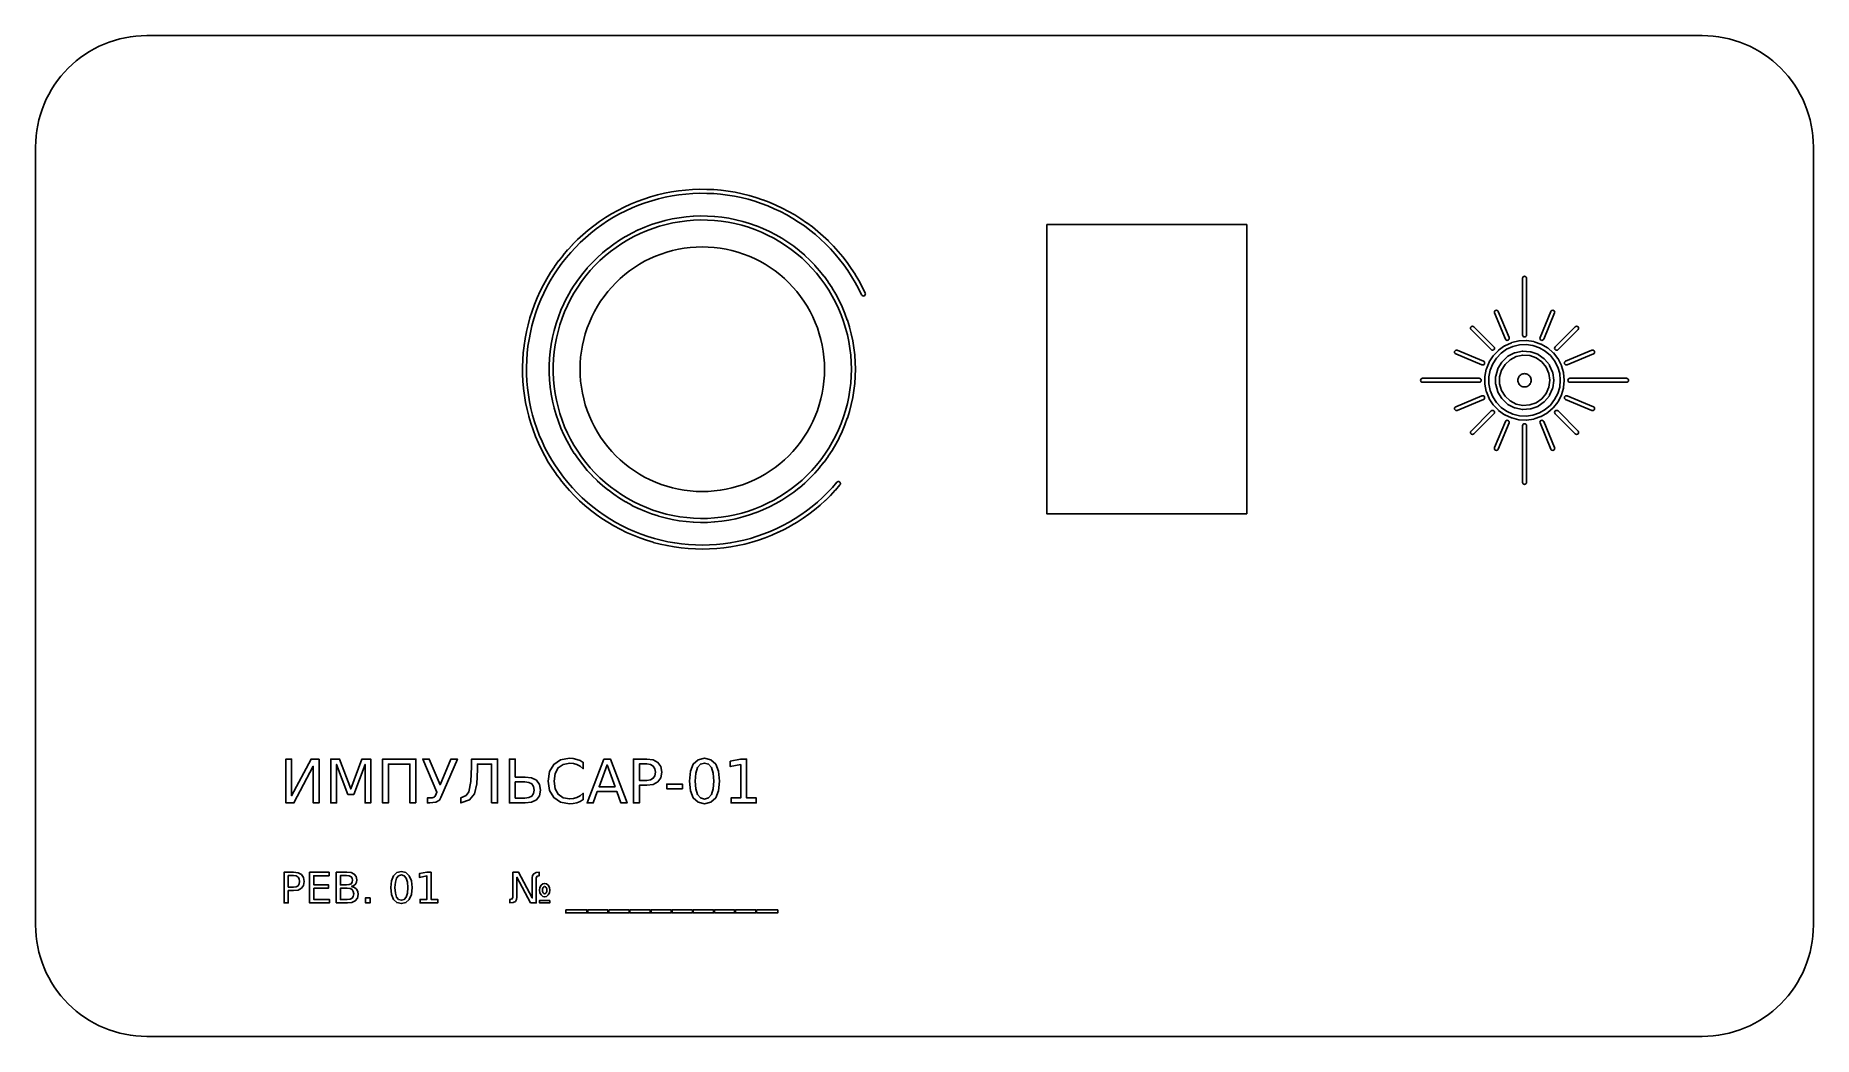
# Model space of a CAD drawing. Header units: millimetres. Extents: x -40 to 40, y -22.5 to 22.5.
import ezdxf

# ---------------------------------------------------------------- set-up
doc = ezdxf.new("R2010")
doc.units = ezdxf.units.MM
for name, color, linetype in [('CUT_INNER', 1, 'Continuous'), ('CUT_OUTER', 1, 'Continuous'), ('ENGRAVE_FILL', 5, 'Continuous'), ('ENGRAVE_LINES', 4, 'Continuous')]:
    doc.layers.add(name, color=color, linetype=linetype)

msp = doc.modelspace()

# ---------------------------------------------------------------- linework, layer by layer
at = {"layer": 'CUT_INNER'}
for points in [[(5.5, 14), (5.5, 1), (14.5, 1), (14.5, 14)], [(-10.539, 2.026), (-10.27, 2.007), (-10, 2), (-9.73, 2.007), (-9.461, 2.026), (-9.193, 2.06), (-8.927, 2.106), (-8.664, 2.165), (-8.403, 2.237), (-8.147, 2.321), (-7.895, 2.419), (-7.648, 2.528), (-7.407, 2.649), (-7.172, 2.782), (-6.944, 2.927), (-6.724, 3.082), (-6.511, 3.248), (-6.306, 3.425), (-6.111, 3.611), (-5.925, 3.806), (-5.748, 4.011), (-5.582, 4.224), (-5.427, 4.444), (-5.282, 4.672), (-5.149, 4.907), (-5.028, 5.148), (-4.919, 5.395), (-4.822, 5.647), (-4.737, 5.903), (-4.665, 6.164), (-4.606, 6.427), (-4.56, 6.693), (-4.526, 6.961), (-4.507, 7.23), (-4.5, 7.5), (-4.507, 7.77), (-4.526, 8.039), (-4.56, 8.307), (-4.606, 8.573), (-4.665, 8.836), (-4.737, 9.097), (-4.822, 9.353), (-4.919, 9.605), (-5.028, 9.852), (-5.149, 10.093), (-5.282, 10.328), (-5.427, 10.556), (-5.582, 10.776), (-5.748, 10.989), (-5.925, 11.194), (-6.111, 11.389), (-6.306, 11.575), (-6.511, 11.752), (-6.724, 11.918), (-6.944, 12.073), (-7.172, 12.217), (-7.407, 12.351), (-7.648, 12.472), (-7.895, 12.581), (-8.147, 12.678), (-8.403, 12.763), (-8.664, 12.835), (-8.927, 12.894), (-9.193, 12.941), (-9.461, 12.973), (-9.73, 12.993), (-10, 13), (-10.27, 12.993), (-10.539, 12.973), (-10.807, 12.941), (-11.073, 12.894), (-11.336, 12.835), (-11.597, 12.763), (-11.853, 12.678), (-12.105, 12.581), (-12.351, 12.472), (-12.593, 12.351), (-12.828, 12.217), (-13.056, 12.073), (-13.276, 11.918), (-13.489, 11.752), (-13.694, 11.575), (-13.889, 11.389), (-14.075, 11.194), (-14.252, 10.989), (-14.418, 10.776), (-14.573, 10.556), (-14.717, 10.328), (-14.851, 10.093), (-14.972, 9.852), (-15.081, 9.605), (-15.178, 9.353), (-15.263, 9.097), (-15.335, 8.836), (-15.394, 8.573), (-15.441, 8.307), (-15.473, 8.039), (-15.493, 7.77), (-15.5, 7.5), (-15.493, 7.23), (-15.473, 6.961), (-15.441, 6.693), (-15.394, 6.427), (-15.335, 6.164), (-15.263, 5.903), (-15.178, 5.647), (-15.081, 5.395), (-14.972, 5.148), (-14.851, 4.907), (-14.717, 4.672), (-14.573, 4.444), (-14.418, 4.224), (-14.252, 4.011), (-14.075, 3.806), (-13.889, 3.611), (-13.694, 3.425), (-13.489, 3.248), (-13.276, 3.082), (-13.056, 2.927), (-12.828, 2.782), (-12.593, 2.649), (-12.351, 2.528), (-12.105, 2.419), (-11.853, 2.321), (-11.597, 2.237), (-11.336, 2.165), (-11.073, 2.106), (-10.807, 2.06)]]:
    msp.add_lwpolyline(points, close=True, dxfattribs=at)
at = {"layer": 'CUT_OUTER'}
msp.add_lwpolyline([(35.49, -22.476), (35.245, -22.494), (35, -22.5), (-35, -22.5), (-35.245, -22.494), (-35.49, -22.476), (-35.734, -22.446), (-35.975, -22.404), (-36.215, -22.35), (-36.451, -22.285), (-36.684, -22.208), (-36.913, -22.119), (-37.138, -22.02), (-37.357, -21.91), (-37.571, -21.789), (-37.778, -21.657), (-37.978, -21.516), (-38.172, -21.365), (-38.358, -21.205), (-38.535, -21.035), (-38.705, -20.858), (-38.865, -20.672), (-39.016, -20.479), (-39.157, -20.278), (-39.289, -20.07), (-39.41, -19.857), (-39.52, -19.638), (-39.619, -19.413), (-39.708, -19.184), (-39.785, -18.951), (-39.85, -18.715), (-39.904, -18.475), (-39.946, -18.234), (-39.976, -17.99), (-39.994, -17.745), (-40, -17.5), (-40, 17.5), (-39.994, 17.745), (-39.976, 17.99), (-39.946, 18.234), (-39.904, 18.475), (-39.85, 18.715), (-39.785, 18.951), (-39.708, 19.184), (-39.619, 19.413), (-39.52, 19.638), (-39.41, 19.857), (-39.289, 20.07), (-39.157, 20.278), (-39.016, 20.479), (-38.865, 20.672), (-38.705, 20.858), (-38.535, 21.035), (-38.358, 21.205), (-38.172, 21.365), (-37.978, 21.516), (-37.778, 21.657), (-37.571, 21.789), (-37.357, 21.91), (-37.138, 22.02), (-36.913, 22.119), (-36.684, 22.208), (-36.451, 22.285), (-36.215, 22.35), (-35.975, 22.404), (-35.734, 22.446), (-35.49, 22.476), (-35.245, 22.494), (-35, 22.5), (35, 22.5), (35.245, 22.494), (35.49, 22.476), (35.734, 22.446), (35.975, 22.404), (36.215, 22.35), (36.451, 22.285), (36.684, 22.208), (36.913, 22.119), (37.138, 22.02), (37.357, 21.91), (37.571, 21.789), (37.778, 21.657), (37.978, 21.516), (38.172, 21.365), (38.358, 21.205), (38.535, 21.035), (38.705, 20.858), (38.865, 20.672), (39.016, 20.479), (39.157, 20.278), (39.289, 20.07), (39.41, 19.857), (39.52, 19.638), (39.619, 19.413), (39.708, 19.184), (39.785, 18.951), (39.85, 18.715), (39.904, 18.475), (39.946, 18.234), (39.976, 17.99), (39.994, 17.745), (40, 17.5), (40, -17.5), (39.994, -17.745), (39.976, -17.99), (39.946, -18.234), (39.904, -18.475), (39.85, -18.715), (39.785, -18.951), (39.708, -19.184), (39.619, -19.413), (39.52, -19.638), (39.41, -19.857), (39.289, -20.07), (39.157, -20.278), (39.016, -20.479), (38.865, -20.672), (38.705, -20.858), (38.535, -21.035), (38.358, -21.205), (38.172, -21.365), (37.978, -21.516), (37.778, -21.657), (37.571, -21.789), (37.357, -21.91), (37.138, -22.02), (36.913, -22.119), (36.684, -22.208), (36.451, -22.285), (36.215, -22.35), (35.975, -22.404), (35.734, -22.446)], close=True, dxfattribs=at)
at = {"layer": 'ENGRAVE_FILL'}
for points in [[(-27.245, -10.032), (-27.245, -12), (-27.504, -12), (-27.504, -10.353), (-28.376, -12), (-28.735, -12), (-28.735, -10.032), (-28.476, -10.032), (-28.476, -11.678), (-27.604, -10.032)], [(-25.949, -11.622), (-26.457, -10.272), (-26.457, -12), (-26.715, -12), (-26.715, -10.032), (-26.318, -10.032), (-25.816, -11.371), (-25.311, -10.032), (-24.914, -10.032), (-24.914, -12), (-25.174, -12), (-25.174, -10.272), (-25.682, -11.622)], [(-22.886, -12), (-23.152, -12), (-23.152, -10.256), (-24.12, -10.256), (-24.12, -12), (-24.386, -12), (-24.386, -10.032), (-22.886, -10.032)], [(-22.063, -11.74), (-22.029, -11.71), (-22.002, -11.662), (-21.943, -11.523), (-22.574, -10.032), (-22.288, -10.032), (-21.799, -11.187), (-21.307, -10.032), (-21.021, -10.032), (-21.757, -11.761), (-21.788, -11.823), (-21.827, -11.877), (-21.988, -11.969), (-22.262, -12), (-22.364, -12), (-22.364, -11.776), (-22.28, -11.776), (-22.148, -11.767)], [(-19.477, -12), (-19.477, -10.256), (-20.117, -10.256), (-20.117, -10.499), (-20.151, -11.145), (-20.251, -11.592), (-20.469, -11.861), (-20.864, -12), (-20.864, -11.776), (-20.629, -11.675), (-20.497, -11.498), (-20.411, -11.045), (-20.382, -10.367), (-20.382, -10.032), (-19.211, -10.032), (-19.211, -12)], [(-17.463, -11.857), (-17.68, -11.964), (-17.973, -12), (-18.68, -12), (-18.68, -10.032), (-18.414, -10.032), (-18.414, -10.841), (-17.973, -10.841), (-17.68, -10.877), (-17.463, -10.985), (-17.328, -11.166), (-17.284, -11.421), (-17.328, -11.676)], [(-16.615, -10.674), (-16.66, -11.018), (-16.615, -11.361), (-16.481, -11.613), (-16.262, -11.768), (-15.964, -11.819), (-15.798, -11.804), (-15.64, -11.757), (-15.493, -11.68), (-15.354, -11.57), (-15.354, -11.849), (-15.497, -11.932), (-15.65, -11.991), (-15.81, -12.027), (-15.98, -12.038), (-16.379, -11.97), (-16.684, -11.765), (-16.877, -11.441), (-16.941, -11.018), (-16.877, -10.594), (-16.684, -10.27), (-16.379, -10.065), (-15.98, -9.996), (-15.808, -10.008), (-15.647, -10.043), (-15.496, -10.101), (-15.354, -10.183), (-15.354, -10.464), (-15.493, -10.355), (-15.64, -10.277), (-15.798, -10.231), (-15.964, -10.215), (-16.262, -10.267), (-16.481, -10.421)], [(-14.435, -10.032), (-14.133, -10.032), (-13.383, -12), (-13.659, -12), (-13.839, -11.495), (-14.726, -11.495), (-14.905, -12), (-15.186, -12)], [(-13.922, -11.274), (-14.284, -10.294), (-14.646, -11.274)], [(-11.994, -11.06), (-12.204, -11.172), (-12.494, -11.209), (-12.829, -11.209), (-12.829, -12), (-13.095, -12), (-13.095, -10.032), (-12.494, -10.032), (-12.204, -10.069), (-11.994, -10.181), (-11.867, -10.366), (-11.824, -10.62), (-11.867, -10.875)], [(-12.131, -10.463), (-12.207, -10.347), (-12.329, -10.275), (-12.494, -10.25), (-12.829, -10.25), (-12.829, -10.99), (-12.494, -10.99), (-12.329, -10.966), (-12.207, -10.894), (-12.131, -10.777), (-12.105, -10.62)], [(-9.394, -11.777), (-9.608, -11.973), (-9.9, -12.038), (-10.191, -11.973), (-10.405, -11.777), (-10.536, -11.456), (-10.58, -11.018), (-10.536, -10.579), (-10.405, -10.258), (-10.191, -10.062), (-9.9, -9.996), (-9.608, -10.062), (-9.394, -10.258), (-9.263, -10.579), (-9.219, -11.018), (-9.263, -11.456)], [(-10.209, -11.625), (-10.08, -11.777), (-9.9, -11.827), (-9.719, -11.777), (-9.589, -11.625), (-9.511, -11.372), (-9.485, -11.018), (-9.511, -10.663), (-9.589, -10.41), (-9.719, -10.258), (-9.9, -10.207), (-10.08, -10.258), (-10.209, -10.41), (-10.287, -10.663), (-10.312, -11.018), (-10.287, -11.372)], [(-8.273, -10.032), (-8.006, -10.032), (-8.006, -11.776), (-7.571, -11.776), (-7.571, -12), (-8.705, -12), (-8.705, -11.776), (-8.27, -11.776), (-8.27, -10.274), (-8.743, -10.369), (-8.743, -10.126)], [(-17.669, -11.692), (-17.591, -11.58), (-17.564, -11.421), (-17.591, -11.261), (-17.669, -11.148), (-17.8, -11.082), (-17.986, -11.06), (-18.414, -11.06), (-18.414, -11.781), (-17.986, -11.781), (-17.8, -11.759)], [(-10.89, -11.368), (-11.6, -11.368), (-11.6, -11.152), (-10.89, -11.152)], [(-28.038, -15.839), (-28.186, -15.917), (-28.391, -15.943), (-28.626, -15.943), (-28.626, -16.5), (-28.814, -16.5), (-28.814, -15.115), (-28.391, -15.115), (-28.186, -15.141), (-28.038, -15.22), (-27.949, -15.35), (-27.919, -15.529), (-27.949, -15.709)], [(-27.48, -15.84), (-27.48, -16.342), (-26.775, -16.342), (-26.775, -16.5), (-27.668, -16.5), (-27.668, -15.115), (-26.792, -15.115), (-26.792, -15.273), (-27.48, -15.273), (-27.48, -15.683), (-26.821, -15.683), (-26.821, -15.84)], [(-26.467, -16.5), (-26.467, -15.115), (-25.988, -15.115), (-25.799, -15.137), (-25.658, -15.204), (-25.571, -15.312), (-25.542, -15.457), (-25.557, -15.571), (-25.602, -15.66), (-25.675, -15.72), (-25.776, -15.753), (-25.653, -15.799), (-25.561, -15.877), (-25.504, -15.983), (-25.485, -16.112), (-25.516, -16.277), (-25.611, -16.399), (-25.764, -16.475), (-25.97, -16.5)], [(-23.333, -15.136), (-23.183, -15.274), (-23.09, -15.5), (-23.06, -15.809), (-23.09, -16.117), (-23.183, -16.343), (-23.333, -16.481), (-23.539, -16.527), (-23.744, -16.481), (-23.894, -16.343), (-23.986, -16.117), (-24.017, -15.809), (-23.986, -15.5), (-23.894, -15.274), (-23.744, -15.136), (-23.539, -15.09)], [(-22.394, -15.115), (-22.206, -15.115), (-22.206, -16.342), (-21.9, -16.342), (-21.9, -16.5), (-22.698, -16.5), (-22.698, -16.342), (-22.392, -16.342), (-22.392, -15.285), (-22.725, -15.352), (-22.725, -15.182)], [(-17.723, -16.5), (-18.337, -15.341), (-18.337, -16.243), (-18.355, -16.349), (-18.41, -16.431), (-18.507, -16.483), (-18.655, -16.5), (-18.655, -16.342), (-18.553, -16.317), (-18.518, -16.243), (-18.518, -15.115), (-18.266, -15.115), (-17.652, -16.273), (-17.652, -15.372), (-17.634, -15.266), (-17.579, -15.184), (-17.481, -15.132), (-17.334, -15.115), (-17.334, -15.273), (-17.436, -15.298), (-17.47, -15.372), (-17.47, -16.5)], [(-28.188, -15.337), (-28.275, -15.286), (-28.391, -15.269), (-28.626, -15.269), (-28.626, -15.789), (-28.391, -15.789), (-28.275, -15.772), (-28.188, -15.722), (-28.135, -15.64), (-28.117, -15.529), (-28.135, -15.418)], [(-25.731, -15.478), (-25.748, -15.386), (-25.798, -15.321), (-25.883, -15.282), (-26.002, -15.269), (-26.28, -15.269), (-26.28, -15.686), (-26.002, -15.686), (-25.883, -15.673), (-25.798, -15.635), (-25.748, -15.57)], [(-25.682, -16.092), (-25.701, -15.979), (-25.755, -15.9), (-25.848, -15.854), (-25.979, -15.839), (-26.28, -15.839), (-26.28, -16.346), (-25.979, -16.346), (-25.848, -16.33), (-25.755, -16.283), (-25.701, -16.204)], [(-23.665, -15.274), (-23.756, -15.381), (-23.811, -15.559), (-23.829, -15.809), (-23.811, -16.058), (-23.756, -16.236), (-23.665, -16.343), (-23.539, -16.379), (-23.411, -16.343), (-23.32, -16.236), (-23.265, -16.058), (-23.247, -15.809), (-23.265, -15.559), (-23.32, -15.381), (-23.411, -15.274), (-23.539, -15.238)], [(-17.322, -15.923), (-17.305, -15.805), (-17.255, -15.706), (-17.181, -15.64), (-17.093, -15.618), (-17.004, -15.64), (-16.93, -15.706), (-16.88, -15.805), (-16.863, -15.923), (-16.88, -16.041), (-16.93, -16.14), (-17.004, -16.206), (-17.093, -16.228), (-17.181, -16.206), (-17.255, -16.14), (-17.305, -16.041)], [(-17.192, -15.923), (-17.185, -15.989), (-17.165, -16.043), (-17.134, -16.079), (-17.093, -16.091), (-17.051, -16.079), (-17.02, -16.043), (-17, -15.989), (-16.993, -15.923), (-17, -15.857), (-17.02, -15.803), (-17.051, -15.767), (-17.093, -15.755), (-17.134, -15.767), (-17.165, -15.803), (-17.185, -15.857)], [(-24.951, -16.264), (-24.951, -16.5), (-25.147, -16.5), (-25.147, -16.264)], [(-16.863, -16.386), (-16.863, -16.5), (-17.322, -16.5), (-17.322, -16.386)], [(-16.144, -16.816), (-15.194, -16.816), (-15.194, -16.948), (-16.144, -16.948)], [(-14.244, -16.816), (-14.244, -16.948), (-15.156, -16.948), (-15.156, -16.816)], [(-14.206, -16.816), (-13.294, -16.816), (-13.294, -16.948), (-14.206, -16.948)], [(-13.256, -16.948), (-13.256, -16.816), (-12.344, -16.816), (-12.344, -16.948)], [(-11.394, -16.948), (-12.306, -16.948), (-12.306, -16.816), (-11.394, -16.816)], [(-10.444, -16.816), (-10.444, -16.948), (-11.356, -16.948), (-11.356, -16.816)], [(-10.406, -16.816), (-9.494, -16.816), (-9.494, -16.948), (-10.406, -16.948)], [(-9.456, -16.948), (-9.456, -16.816), (-8.544, -16.816), (-8.544, -16.948)], [(-7.594, -16.948), (-8.506, -16.948), (-8.506, -16.816), (-7.594, -16.816)], [(-6.606, -16.816), (-6.606, -16.948), (-7.556, -16.948), (-7.556, -16.816)]]:
    msp.add_lwpolyline(points, close=True, dxfattribs=at)
at = {"layer": 'ENGRAVE_LINES'}
for points in [[(-4.911, 13.556), (-5.155, 13.753), (-5.407, 13.94), (-5.665, 14.116), (-5.931, 14.283), (-6.202, 14.439), (-6.48, 14.584), (-6.763, 14.717), (-7.052, 14.84), (-7.345, 14.951), (-7.642, 15.05), (-7.942, 15.138), (-8.247, 15.213), (-8.553, 15.277), (-8.862, 15.328), (-9.173, 15.367), (-9.485, 15.393), (-9.798, 15.407), (-10.112, 15.409), (-10.425, 15.399), (-10.737, 15.376), (-11.048, 15.34), (-11.358, 15.293), (-11.665, 15.233), (-11.97, 15.161), (-12.272, 15.077), (-12.57, 14.981), (-12.864, 14.873), (-13.154, 14.754), (-13.439, 14.623), (-13.718, 14.482), (-13.992, 14.329), (-14.259, 14.165), (-14.52, 13.992), (-14.773, 13.808), (-15.019, 13.614), (-15.257, 13.41), (-15.487, 13.197), (-15.708, 12.976), (-15.921, 12.745), (-16.124, 12.507), (-16.317, 12.26), (-16.501, 12.006), (-16.674, 11.746), (-16.837, 11.478), (-16.989, 11.204), (-17.13, 10.924), (-17.26, 10.639), (-17.379, 10.35), (-17.486, 10.055), (-17.581, 9.757), (-17.665, 9.455), (-17.736, 9.15), (-17.795, 8.842), (-17.842, 8.532), (-17.877, 8.221), (-17.899, 7.909), (-17.909, 7.596), (-17.907, 7.282), (-17.892, 6.969), (-17.865, 6.657), (-17.825, 6.347), (-17.774, 6.038), (-17.71, 5.731), (-17.634, 5.427), (-17.545, 5.126), (-17.446, 4.83), (-17.334, 4.537), (-17.211, 4.249), (-17.077, 3.966), (-16.931, 3.688), (-16.775, 3.417), (-16.608, 3.152), (-16.43, 2.894), (-16.243, 2.643), (-16.046, 2.399), (-15.839, 2.164), (-15.623, 1.937), (-15.398, 1.719), (-15.165, 1.509), (-14.924, 1.31), (-14.675, 1.119), (-14.419, 0.939), (-14.156, 0.77), (-13.886, 0.61), (-13.61, 0.462), (-13.328, 0.324), (-13.042, 0.198), (-12.75, 0.084), (-12.454, -0.02), (-12.155, -0.111), (-11.852, -0.19), (-11.546, -0.257), (-11.237, -0.313), (-10.927, -0.355), (-10.615, -0.386), (-10.303, -0.404), (-9.989, -0.41), (-9.676, -0.403), (-9.364, -0.384), (-9.052, -0.353), (-8.742, -0.309), (-8.433, -0.253), (-8.128, -0.185), (-7.825, -0.105), (-7.525, -0.013), (-7.23, 0.091), (-6.939, 0.206), (-6.652, 0.333), (-6.371, 0.472), (-6.096, 0.621), (-5.826, 0.781), (-5.564, 0.951), (-5.308, 1.132), (-5.059, 1.323), (-4.819, 1.523), (-4.586, 1.733), (-4.362, 1.952), (-4.147, 2.18), (-3.939, 2.417), (-3.912, 2.438), (-3.878, 2.447), (-3.843, 2.443), (-3.812, 2.425), (-3.791, 2.398), (-3.782, 2.364), (-3.786, 2.329), (-3.804, 2.298), (-4.012, 2.06), (-4.015, 2.057), (-4.232, 1.827), (-4.235, 1.825), (-4.462, 1.603), (-4.464, 1.601), (-4.699, 1.388), (-4.702, 1.386), (-4.945, 1.183), (-4.948, 1.181), (-5.2, 0.988), (-5.202, 0.986), (-5.461, 0.803), (-5.464, 0.801), (-5.73, 0.629), (-5.733, 0.627), (-6.005, 0.465), (-6.008, 0.463), (-6.287, 0.312), (-6.29, 0.311), (-6.574, 0.171), (-6.578, 0.17), (-6.867, 0.041), (-6.871, 0.04), (-7.165, -0.077), (-7.168, -0.078), (-7.467, -0.183), (-7.471, -0.184), (-7.774, -0.278), (-7.777, -0.279), (-8.083, -0.36), (-8.087, -0.36), (-8.396, -0.429), (-8.4, -0.43), (-8.711, -0.487), (-8.715, -0.487), (-9.028, -0.531), (-9.032, -0.532), (-9.347, -0.564), (-9.351, -0.564), (-9.667, -0.583), (-9.671, -0.583), (-9.987, -0.59), (-9.991, -0.59), (-10.308, -0.584), (-10.311, -0.584), (-10.628, -0.566), (-10.631, -0.565), (-10.946, -0.534), (-10.95, -0.534), (-11.264, -0.491), (-11.267, -0.49), (-11.579, -0.434), (-11.583, -0.434), (-11.892, -0.366), (-11.896, -0.365), (-12.202, -0.285), (-12.206, -0.284), (-12.509, -0.191), (-12.512, -0.19), (-12.811, -0.086), (-12.814, -0.085), (-13.109, 0.031), (-13.113, 0.033), (-13.403, 0.16), (-13.406, 0.162), (-13.691, 0.301), (-13.694, 0.302), (-13.973, 0.453), (-13.976, 0.454), (-14.249, 0.615), (-14.252, 0.617), (-14.518, 0.789), (-14.521, 0.791), (-14.78, 0.973), (-14.783, 0.975), (-15.035, 1.168), (-15.038, 1.17), (-15.282, 1.372), (-15.284, 1.374), (-15.52, 1.586), (-15.523, 1.588), (-15.75, 1.809), (-15.752, 1.812), (-15.971, 2.041), (-15.973, 2.044), (-16.182, 2.282), (-16.184, 2.285), (-16.384, 2.531), (-16.386, 2.534), (-16.576, 2.787), (-16.578, 2.79), (-16.757, 3.051), (-16.759, 3.054), (-16.928, 3.323), (-16.93, 3.326), (-17.088, 3.6), (-17.09, 3.603), (-17.237, 3.884), (-17.238, 3.887), (-17.374, 4.173), (-17.376, 4.176), (-17.5, 4.468), (-17.502, 4.471), (-17.614, 4.767), (-17.616, 4.77), (-17.717, 5.071), (-17.718, 5.074), (-17.807, 5.378), (-17.808, 5.382), (-17.885, 5.689), (-17.885, 5.692), (-17.95, 6.003), (-17.951, 6.006), (-18.003, 6.319), (-18.004, 6.322), (-18.044, 6.636), (-18.044, 6.64), (-18.072, 6.956), (-18.072, 6.959), (-18.087, 7.276), (-18.087, 7.279), (-18.089, 7.596), (-18.089, 7.6), (-18.079, 7.916), (-18.079, 7.92), (-18.056, 8.236), (-18.056, 8.239), (-18.021, 8.554), (-18.021, 8.558), (-17.973, 8.871), (-17.972, 8.874), (-17.912, 9.186), (-17.912, 9.189), (-17.839, 9.498), (-17.839, 9.501), (-17.754, 9.806), (-17.753, 9.81), (-17.657, 10.112), (-17.656, 10.115), (-17.547, 10.413), (-17.546, 10.416), (-17.426, 10.709), (-17.425, 10.713), (-17.293, 11.001), (-17.292, 11.004), (-17.149, 11.287), (-17.147, 11.29), (-16.993, 11.567), (-16.992, 11.57), (-16.827, 11.841), (-16.825, 11.844), (-16.65, 12.108), (-16.648, 12.11), (-16.462, 12.367), (-16.46, 12.37), (-16.264, 12.619), (-16.262, 12.622), (-16.057, 12.863), (-16.054, 12.866), (-15.84, 13.099), (-15.837, 13.101), (-15.613, 13.326), (-15.611, 13.328), (-15.378, 13.543), (-15.376, 13.546), (-15.135, 13.752), (-15.132, 13.754), (-14.883, 13.95), (-14.88, 13.952), (-14.624, 14.138), (-14.621, 14.14), (-14.357, 14.316), (-14.354, 14.318), (-14.084, 14.483), (-14.081, 14.485), (-13.804, 14.64), (-13.801, 14.641), (-13.519, 14.785), (-13.515, 14.786), (-13.228, 14.918), (-13.224, 14.92), (-12.931, 15.04), (-12.928, 15.042), (-12.63, 15.15), (-12.627, 15.152), (-12.325, 15.249), (-12.322, 15.25), (-12.017, 15.335), (-12.013, 15.335), (-11.705, 15.408), (-11.702, 15.409), (-11.391, 15.47), (-11.387, 15.47), (-11.074, 15.518), (-11.07, 15.519), (-10.756, 15.555), (-10.752, 15.555), (-10.436, 15.578), (-10.432, 15.578), (-10.116, 15.589), (-10.112, 15.589), (-9.795, 15.587), (-9.792, 15.587), (-9.475, 15.573), (-9.472, 15.573), (-9.156, 15.546), (-9.153, 15.545), (-8.838, 15.506), (-8.835, 15.506), (-8.522, 15.454), (-8.519, 15.453), (-8.208, 15.389), (-8.205, 15.388), (-7.897, 15.312), (-7.894, 15.311), (-7.59, 15.223), (-7.586, 15.222), (-7.286, 15.121), (-7.282, 15.12), (-6.986, 15.008), (-6.983, 15.006), (-6.691, 14.882), (-6.688, 14.881), (-6.402, 14.746), (-6.398, 14.744), (-6.118, 14.597), (-6.114, 14.596), (-5.84, 14.438), (-5.836, 14.436), (-5.568, 14.268), (-5.565, 14.266), (-5.304, 14.087), (-5.301, 14.085), (-5.046, 13.896), (-5.044, 13.894), (-4.797, 13.695), (-4.794, 13.693), (-4.556, 13.484), (-4.553, 13.482), (-4.323, 13.264), (-4.321, 13.261), (-4.099, 13.035), (-4.097, 13.032), (-3.885, 12.797), (-3.883, 12.794), (-3.68, 12.55), (-3.678, 12.547), (-3.485, 12.296), (-3.483, 12.293), (-3.3, 12.034), (-3.298, 12.031), (-3.126, 11.766), (-3.124, 11.762), (-2.962, 11.49), (-2.961, 11.487), (-2.81, 11.208), (-2.808, 11.205), (-2.669, 10.921), (-2.66, 10.887), (-2.664, 10.852), (-2.682, 10.821), (-2.71, 10.8), (-2.744, 10.791), (-2.779, 10.796), (-2.809, 10.813), (-2.83, 10.841), (-2.969, 11.124), (-3.118, 11.4), (-3.278, 11.669), (-3.448, 11.932), (-3.629, 12.188), (-3.82, 12.437), (-4.02, 12.677), (-4.23, 12.91), (-4.448, 13.134), (-4.676, 13.35)], [(-3.295, 5.913), (-3.296, 5.909), (-3.376, 5.603), (-3.378, 5.599), (-3.472, 5.297), (-3.473, 5.293), (-3.581, 4.995), (-3.583, 4.992), (-3.705, 4.7), (-3.707, 4.696), (-3.842, 4.41), (-3.844, 4.406), (-3.992, 4.126), (-3.994, 4.123), (-4.156, 3.851), (-4.158, 3.847), (-4.332, 3.583), (-4.334, 3.579), (-4.52, 3.323), (-4.523, 3.32), (-4.721, 3.073), (-4.723, 3.07), (-4.932, 2.832), (-4.935, 2.829), (-5.155, 2.601), (-5.158, 2.598), (-5.388, 2.381), (-5.391, 2.378), (-5.631, 2.172), (-5.635, 2.169), (-5.884, 1.975), (-5.887, 1.972), (-6.145, 1.789), (-6.149, 1.787), (-6.415, 1.616), (-6.419, 1.614), (-6.693, 1.456), (-6.697, 1.454), (-6.978, 1.308), (-6.982, 1.306), (-7.269, 1.174), (-7.273, 1.173), (-7.566, 1.054), (-7.57, 1.053), (-7.869, 0.948), (-7.873, 0.947), (-8.176, 0.856), (-8.18, 0.855), (-8.487, 0.778), (-8.491, 0.777), (-8.802, 0.715), (-8.806, 0.714), (-9.118, 0.667), (-9.123, 0.666), (-9.437, 0.633), (-9.442, 0.633), (-9.757, 0.614), (-9.762, 0.614), (-10.078, 0.61), (-10.082, 0.611), (-10.399, 0.622), (-10.403, 0.622), (-10.718, 0.648), (-10.722, 0.648), (-11.036, 0.688), (-11.04, 0.689), (-11.352, 0.744), (-11.356, 0.745), (-11.665, 0.814), (-11.669, 0.815), (-11.974, 0.899), (-11.978, 0.9), (-12.279, 0.998), (-12.283, 0.999), (-12.579, 1.111), (-12.583, 1.113), (-12.874, 1.238), (-12.877, 1.24), (-13.162, 1.378), (-13.166, 1.38), (-13.443, 1.532), (-13.447, 1.534), (-13.717, 1.699), (-13.721, 1.701), (-13.983, 1.878), (-13.986, 1.88), (-14.24, 2.069), (-14.244, 2.072), (-14.488, 2.272), (-14.491, 2.275), (-14.727, 2.487), (-14.73, 2.49), (-14.955, 2.712), (-14.958, 2.715), (-15.172, 2.948), (-15.175, 2.951), (-15.378, 3.194), (-15.381, 3.197), (-15.573, 3.448), (-15.575, 3.452), (-15.755, 3.712), (-15.758, 3.716), (-15.925, 3.984), (-15.927, 3.988), (-16.083, 4.264), (-16.084, 4.267), (-16.226, 4.55), (-16.228, 4.554), (-16.357, 4.843), (-16.359, 4.847), (-16.474, 5.142), (-16.475, 5.145), (-16.576, 5.445), (-16.578, 5.449), (-16.665, 5.753), (-16.666, 5.758), (-16.739, 6.065), (-16.74, 6.07), (-16.798, 6.381), (-16.799, 6.385), (-16.843, 6.698), (-16.844, 6.702), (-16.873, 7.017), (-16.873, 7.021), (-16.888, 7.338), (-16.888, 7.342), (-16.888, 7.658), (-16.888, 7.662), (-16.873, 7.979), (-16.873, 7.983), (-16.844, 8.298), (-16.843, 8.302), (-16.799, 8.615), (-16.798, 8.619), (-16.74, 8.93), (-16.739, 8.935), (-16.666, 9.242), (-16.665, 9.247), (-16.578, 9.551), (-16.576, 9.555), (-16.475, 9.855), (-16.474, 9.858), (-16.359, 10.153), (-16.357, 10.157), (-16.228, 10.446), (-16.226, 10.45), (-16.084, 10.733), (-16.083, 10.736), (-15.927, 11.012), (-15.925, 11.016), (-15.758, 11.284), (-15.755, 11.288), (-15.575, 11.548), (-15.573, 11.552), (-15.381, 11.803), (-15.378, 11.806), (-15.175, 12.049), (-15.172, 12.052), (-14.958, 12.285), (-14.955, 12.288), (-14.73, 12.51), (-14.727, 12.513), (-14.491, 12.725), (-14.488, 12.728), (-14.244, 12.928), (-14.24, 12.931), (-13.986, 13.12), (-13.983, 13.122), (-13.721, 13.299), (-13.717, 13.301), (-13.447, 13.466), (-13.443, 13.468), (-13.166, 13.62), (-13.162, 13.622), (-12.877, 13.76), (-12.874, 13.762), (-12.583, 13.887), (-12.579, 13.889), (-12.283, 14.001), (-12.279, 14.002), (-11.978, 14.1), (-11.974, 14.101), (-11.669, 14.185), (-11.665, 14.186), (-11.356, 14.255), (-11.352, 14.256), (-11.04, 14.311), (-11.036, 14.312), (-10.722, 14.352), (-10.718, 14.352), (-10.403, 14.378), (-10.399, 14.378), (-10.082, 14.389), (-10.078, 14.39), (-9.762, 14.386), (-9.757, 14.386), (-9.442, 14.367), (-9.437, 14.367), (-9.123, 14.334), (-9.118, 14.333), (-8.806, 14.286), (-8.802, 14.285), (-8.491, 14.223), (-8.487, 14.222), (-8.18, 14.145), (-8.176, 14.144), (-7.873, 14.053), (-7.869, 14.052), (-7.57, 13.947), (-7.566, 13.946), (-7.273, 13.827), (-7.269, 13.826), (-6.982, 13.694), (-6.978, 13.692), (-6.697, 13.546), (-6.693, 13.544), (-6.419, 13.386), (-6.415, 13.384), (-6.149, 13.213), (-6.145, 13.211), (-5.887, 13.028), (-5.884, 13.025), (-5.635, 12.831), (-5.631, 12.828), (-5.391, 12.622), (-5.388, 12.619), (-5.158, 12.402), (-5.155, 12.399), (-4.935, 12.171), (-4.932, 12.168), (-4.723, 11.93), (-4.721, 11.927), (-4.523, 11.68), (-4.52, 11.677), (-4.334, 11.421), (-4.332, 11.417), (-4.158, 11.153), (-4.156, 11.149), (-3.994, 10.877), (-3.992, 10.874), (-3.844, 10.594), (-3.842, 10.59), (-3.707, 10.304), (-3.705, 10.3), (-3.583, 10.008), (-3.581, 10.005), (-3.473, 9.707), (-3.472, 9.703), (-3.378, 9.401), (-3.376, 9.397), (-3.296, 9.091), (-3.295, 9.087), (-3.229, 8.777), (-3.229, 8.773), (-3.177, 8.461), (-3.177, 8.457), (-3.14, 8.143), (-3.14, 8.138), (-3.118, 7.823), (-3.117, 7.818), (-3.11, 7.502), (-3.11, 7.5), (-3.11, 7.498), (-3.117, 7.182), (-3.118, 7.177), (-3.14, 6.862), (-3.14, 6.857), (-3.177, 6.543), (-3.177, 6.539), (-3.229, 6.227), (-3.229, 6.223)], [(-4.15, 10.787), (-4.31, 11.056), (-4.481, 11.317), (-4.665, 11.569), (-4.86, 11.813), (-5.066, 12.048), (-5.283, 12.272), (-5.51, 12.486), (-5.747, 12.69), (-5.993, 12.882), (-6.248, 13.063), (-6.511, 13.231), (-6.781, 13.388), (-7.059, 13.531), (-7.342, 13.661), (-7.632, 13.778), (-7.927, 13.882), (-8.226, 13.971), (-8.529, 14.047), (-8.835, 14.108), (-9.144, 14.155), (-9.454, 14.188), (-9.766, 14.206), (-10.078, 14.21), (-10.39, 14.199), (-10.701, 14.173), (-11.011, 14.133), (-11.319, 14.079), (-11.623, 14.011), (-11.924, 13.928), (-12.221, 13.832), (-12.514, 13.721), (-12.8, 13.598), (-13.081, 13.461), (-13.355, 13.311), (-13.622, 13.149), (-13.881, 12.974), (-14.131, 12.788), (-14.373, 12.59), (-14.605, 12.381), (-14.827, 12.161), (-15.038, 11.932), (-15.239, 11.692), (-15.428, 11.444), (-15.606, 11.187), (-15.772, 10.922), (-15.925, 10.65), (-16.065, 10.371), (-16.192, 10.086), (-16.305, 9.795), (-16.405, 9.499), (-16.491, 9.199), (-16.563, 8.895), (-16.621, 8.588), (-16.665, 8.279), (-16.694, 7.968), (-16.708, 7.656), (-16.708, 7.344), (-16.694, 7.032), (-16.665, 6.721), (-16.621, 6.412), (-16.563, 6.105), (-16.491, 5.801), (-16.405, 5.501), (-16.305, 5.205), (-16.192, 4.914), (-16.065, 4.629), (-15.925, 4.35), (-15.772, 4.078), (-15.606, 3.813), (-15.428, 3.556), (-15.239, 3.308), (-15.038, 3.068), (-14.827, 2.839), (-14.605, 2.619), (-14.373, 2.41), (-14.131, 2.212), (-13.881, 2.026), (-13.622, 1.851), (-13.355, 1.689), (-13.081, 1.539), (-12.8, 1.402), (-12.514, 1.279), (-12.221, 1.168), (-11.924, 1.072), (-11.623, 0.989), (-11.319, 0.921), (-11.011, 0.867), (-10.701, 0.827), (-10.39, 0.801), (-10.078, 0.79), (-9.766, 0.794), (-9.454, 0.812), (-9.144, 0.845), (-8.835, 0.892), (-8.529, 0.953), (-8.226, 1.029), (-7.927, 1.118), (-7.632, 1.222), (-7.342, 1.339), (-7.059, 1.469), (-6.781, 1.612), (-6.511, 1.769), (-6.248, 1.937), (-5.993, 2.118), (-5.747, 2.31), (-5.51, 2.514), (-5.283, 2.728), (-5.066, 2.952), (-4.86, 3.187), (-4.665, 3.431), (-4.481, 3.683), (-4.31, 3.944), (-4.15, 4.213), (-4.004, 4.489), (-3.87, 4.771), (-3.75, 5.059), (-3.643, 5.352), (-3.55, 5.65), (-3.471, 5.953), (-3.406, 6.258), (-3.355, 6.566), (-3.319, 6.876), (-3.297, 7.188), (-3.29, 7.5), (-3.297, 7.812), (-3.319, 8.124), (-3.355, 8.434), (-3.406, 8.742), (-3.471, 9.047), (-3.55, 9.35), (-3.643, 9.648), (-3.75, 9.941), (-3.87, 10.229), (-4.004, 10.511)], [(27.083, 9.006), (27.064, 8.976), (27.034, 8.957), (27, 8.95), (26.966, 8.957), (26.936, 8.976), (26.917, 9.006), (26.91, 9.04), (26.91, 11.59), (26.917, 11.624), (26.936, 11.654), (26.966, 11.673), (27, 11.68), (27.034, 11.673), (27.064, 11.654), (27.083, 11.624), (27.09, 11.59), (27.09, 9.04)], [(26.283, 8.821), (26.254, 8.802), (26.219, 8.795), (26.185, 8.802), (26.156, 8.821), (26.136, 8.85), (25.648, 10.028), (25.641, 10.063), (25.648, 10.097), (25.668, 10.126), (25.697, 10.146), (25.731, 10.153), (25.766, 10.146), (25.795, 10.126), (25.815, 10.097), (26.302, 8.919), (26.309, 8.885), (26.302, 8.85)], [(27.781, 8.795), (27.746, 8.802), (27.717, 8.821), (27.698, 8.85), (27.691, 8.885), (27.698, 8.919), (28.185, 10.097), (28.205, 10.126), (28.234, 10.146), (28.269, 10.153), (28.303, 10.146), (28.332, 10.126), (28.352, 10.097), (28.359, 10.063), (28.352, 10.028), (27.864, 8.85), (27.844, 8.821), (27.815, 8.802)], [(25.641, 8.408), (25.621, 8.379), (25.592, 8.359), (25.558, 8.352), (25.523, 8.359), (25.494, 8.379), (24.592, 9.28), (24.573, 9.31), (24.566, 9.344), (24.573, 9.379), (24.592, 9.408), (24.621, 9.427), (24.656, 9.434), (24.69, 9.427), (24.72, 9.408), (25.621, 8.506), (25.641, 8.477), (25.648, 8.442)], [(28.408, 8.359), (28.379, 8.379), (28.359, 8.408), (28.352, 8.442), (28.359, 8.477), (28.379, 8.506), (29.28, 9.408), (29.31, 9.427), (29.344, 9.434), (29.379, 9.427), (29.408, 9.408), (29.427, 9.379), (29.434, 9.344), (29.427, 9.31), (29.408, 9.28), (28.506, 8.379), (28.477, 8.359), (28.442, 8.352)], [(25.179, 7.844), (25.198, 7.815), (25.205, 7.781), (25.198, 7.746), (25.179, 7.717), (25.15, 7.698), (25.115, 7.691), (25.081, 7.698), (23.903, 8.185), (23.874, 8.205), (23.854, 8.234), (23.847, 8.269), (23.854, 8.303), (23.874, 8.332), (23.903, 8.352), (23.937, 8.359), (23.972, 8.352), (25.15, 7.864)], [(28.031, 5.537), (27.751, 5.376), (27.736, 5.369), (27.43, 5.263), (27.414, 5.259), (27.094, 5.213), (27.077, 5.212), (26.754, 5.227), (26.737, 5.23), (26.423, 5.306), (26.407, 5.312), (26.113, 5.446), (26.098, 5.454), (25.835, 5.642), (25.822, 5.653), (25.599, 5.887), (25.588, 5.9), (25.413, 6.172), (25.405, 6.188), (25.285, 6.488), (25.28, 6.504), (25.219, 6.821), (25.218, 6.838), (25.218, 7.162), (25.219, 7.179), (25.28, 7.496), (25.285, 7.512), (25.405, 7.812), (25.413, 7.828), (25.588, 8.1), (25.599, 8.113), (25.822, 8.347), (25.835, 8.358), (26.098, 8.546), (26.113, 8.554), (26.407, 8.688), (26.423, 8.694), (26.737, 8.77), (26.754, 8.773), (27.077, 8.788), (27.094, 8.787), (27.414, 8.741), (27.43, 8.737), (27.736, 8.631), (27.751, 8.624), (28.031, 8.463), (28.045, 8.453), (28.289, 8.241), (28.301, 8.229), (28.501, 7.975), (28.51, 7.96), (28.658, 7.673), (28.665, 7.657), (28.756, 7.347), (28.759, 7.33), (28.79, 7.009), (28.79, 6.991), (28.759, 6.67), (28.756, 6.653), (28.665, 6.343), (28.658, 6.327), (28.51, 6.04), (28.501, 6.025), (28.301, 5.771), (28.289, 5.759), (28.045, 5.547)], [(26.474, 8.521), (26.195, 8.394), (25.946, 8.216), (25.735, 7.995), (25.569, 7.738), (25.456, 7.453), (25.398, 7.153), (25.398, 6.847), (25.456, 6.547), (25.569, 6.262), (25.735, 6.005), (25.946, 5.784), (26.195, 5.606), (26.474, 5.479), (26.771, 5.407), (27.077, 5.392), (27.379, 5.436), (27.669, 5.536), (27.934, 5.689), (28.165, 5.889), (28.354, 6.13), (28.494, 6.402), (28.581, 6.695), (28.61, 7), (28.581, 7.305), (28.494, 7.598), (28.354, 7.87), (28.165, 8.111), (27.934, 8.311), (27.669, 8.464), (27.379, 8.564), (27.077, 8.608), (26.771, 8.593)], [(26.898, 5.691), (26.572, 5.759), (26.549, 5.767), (26.253, 5.92), (26.233, 5.934), (25.989, 6.162), (25.974, 6.181), (25.8, 6.466), (25.791, 6.488), (25.701, 6.809), (25.697, 6.833), (25.697, 7.167), (25.701, 7.191), (25.791, 7.512), (25.8, 7.534), (25.974, 7.819), (25.989, 7.838), (26.233, 8.066), (26.253, 8.08), (26.549, 8.233), (26.572, 8.241), (26.898, 8.309), (26.923, 8.311), (27.255, 8.288), (27.279, 8.283), (27.593, 8.172), (27.615, 8.16), (27.887, 7.968), (27.905, 7.951), (28.116, 7.693), (28.128, 7.672), (28.261, 7.366), (28.268, 7.342), (28.313, 7.012), (28.313, 6.988), (28.268, 6.658), (28.261, 6.634), (28.128, 6.328), (28.116, 6.307), (27.905, 6.049), (27.887, 6.032), (27.615, 5.84), (27.593, 5.828), (27.279, 5.717), (27.255, 5.712), (26.923, 5.689)], [(25.877, 6.846), (25.961, 6.549), (26.121, 6.285), (26.347, 6.074), (26.621, 5.932), (26.923, 5.869), (27.231, 5.891), (27.521, 5.994), (27.773, 6.172), (27.968, 6.411), (28.091, 6.694), (28.133, 7), (28.091, 7.306), (27.968, 7.589), (27.773, 7.828), (27.521, 8.006), (27.231, 8.109), (26.923, 8.131), (26.621, 8.068), (26.347, 7.926), (26.121, 7.715), (25.961, 7.451), (25.877, 7.154)], [(28.885, 7.691), (28.85, 7.698), (28.821, 7.717), (28.802, 7.746), (28.795, 7.781), (28.802, 7.815), (28.821, 7.844), (28.85, 7.864), (30.028, 8.352), (30.063, 8.359), (30.097, 8.352), (30.126, 8.332), (30.146, 8.303), (30.153, 8.269), (30.146, 8.234), (30.126, 8.205), (30.097, 8.185), (28.919, 7.698)], [(27, 6.7), (26.961, 6.703), (26.922, 6.71), (26.885, 6.723), (26.85, 6.74), (26.817, 6.762), (26.788, 6.788), (26.762, 6.817), (26.74, 6.85), (26.723, 6.885), (26.71, 6.922), (26.703, 6.961), (26.7, 7), (26.703, 7.039), (26.71, 7.078), (26.723, 7.115), (26.74, 7.15), (26.762, 7.183), (26.788, 7.212), (26.817, 7.238), (26.85, 7.26), (26.885, 7.277), (26.922, 7.29), (26.961, 7.297), (27, 7.3), (27.039, 7.297), (27.078, 7.29), (27.115, 7.277), (27.15, 7.26), (27.183, 7.238), (27.212, 7.212), (27.238, 7.183), (27.26, 7.15), (27.277, 7.115), (27.29, 7.078), (27.297, 7.039), (27.3, 7), (27.297, 6.961), (27.29, 6.922), (27.277, 6.885), (27.26, 6.85), (27.238, 6.817), (27.212, 6.788), (27.183, 6.762), (27.15, 6.74), (27.115, 6.723), (27.078, 6.71), (27.039, 6.703)], [(25.043, 7.034), (25.05, 7), (25.043, 6.966), (25.024, 6.936), (24.994, 6.917), (24.96, 6.91), (22.41, 6.91), (22.376, 6.917), (22.346, 6.936), (22.327, 6.966), (22.32, 7), (22.327, 7.034), (22.346, 7.064), (22.376, 7.083), (22.41, 7.09), (24.96, 7.09), (24.994, 7.083), (25.024, 7.064)], [(28.957, 6.966), (28.95, 7), (28.957, 7.034), (28.976, 7.064), (29.006, 7.083), (29.04, 7.09), (31.59, 7.09), (31.624, 7.083), (31.654, 7.064), (31.673, 7.034), (31.68, 7), (31.673, 6.966), (31.654, 6.936), (31.624, 6.917), (31.59, 6.91), (29.04, 6.91), (29.006, 6.917), (28.976, 6.936)], [(25.15, 6.302), (25.179, 6.283), (25.198, 6.254), (25.205, 6.219), (25.198, 6.185), (25.179, 6.156), (25.15, 6.136), (23.972, 5.648), (23.937, 5.641), (23.903, 5.648), (23.874, 5.668), (23.854, 5.697), (23.847, 5.731), (23.854, 5.766), (23.874, 5.795), (23.903, 5.815), (25.081, 6.302), (25.115, 6.309)], [(25.523, 5.641), (25.558, 5.648), (25.592, 5.641), (25.621, 5.621), (25.641, 5.592), (25.648, 5.558), (25.641, 5.523), (25.621, 5.494), (24.72, 4.592), (24.69, 4.573), (24.656, 4.566), (24.621, 4.573), (24.592, 4.592), (24.573, 4.621), (24.566, 4.656), (24.573, 4.69), (24.592, 4.72), (25.494, 5.621)], [(28.352, 5.558), (28.359, 5.592), (28.379, 5.621), (28.408, 5.641), (28.442, 5.648), (28.477, 5.641), (28.506, 5.621), (29.408, 4.72), (29.427, 4.69), (29.434, 4.656), (29.427, 4.621), (29.408, 4.592), (29.379, 4.573), (29.344, 4.566), (29.31, 4.573), (29.28, 4.592), (28.379, 5.494), (28.359, 5.523)], [(28.795, 6.219), (28.802, 6.254), (28.821, 6.283), (28.85, 6.302), (28.885, 6.309), (28.919, 6.302), (30.097, 5.815), (30.126, 5.795), (30.146, 5.766), (30.153, 5.731), (30.146, 5.697), (30.126, 5.668), (30.097, 5.648), (30.063, 5.641), (30.028, 5.648), (28.85, 6.136), (28.821, 6.156), (28.802, 6.185)], [(26.156, 5.179), (26.185, 5.198), (26.219, 5.205), (26.254, 5.198), (26.283, 5.179), (26.302, 5.15), (26.309, 5.115), (26.302, 5.081), (25.815, 3.903), (25.795, 3.874), (25.766, 3.854), (25.731, 3.847), (25.697, 3.854), (25.668, 3.874), (25.648, 3.903), (25.641, 3.937), (25.648, 3.972), (26.136, 5.15)], [(26.917, 4.994), (26.936, 5.024), (26.966, 5.043), (27, 5.05), (27.034, 5.043), (27.064, 5.024), (27.083, 4.994), (27.09, 4.96), (27.09, 2.41), (27.083, 2.376), (27.064, 2.346), (27.034, 2.327), (27, 2.32), (26.966, 2.327), (26.936, 2.346), (26.917, 2.376), (26.91, 2.41), (26.91, 4.96)], [(27.691, 5.115), (27.698, 5.15), (27.717, 5.179), (27.746, 5.198), (27.781, 5.205), (27.815, 5.198), (27.844, 5.179), (27.864, 5.15), (28.352, 3.972), (28.359, 3.937), (28.352, 3.903), (28.332, 3.874), (28.303, 3.854), (28.269, 3.847), (28.234, 3.854), (28.205, 3.874), (28.185, 3.903), (27.698, 5.081)]]:
    msp.add_lwpolyline(points, close=True, dxfattribs=at)

doc.saveas('drawing.dxf')
